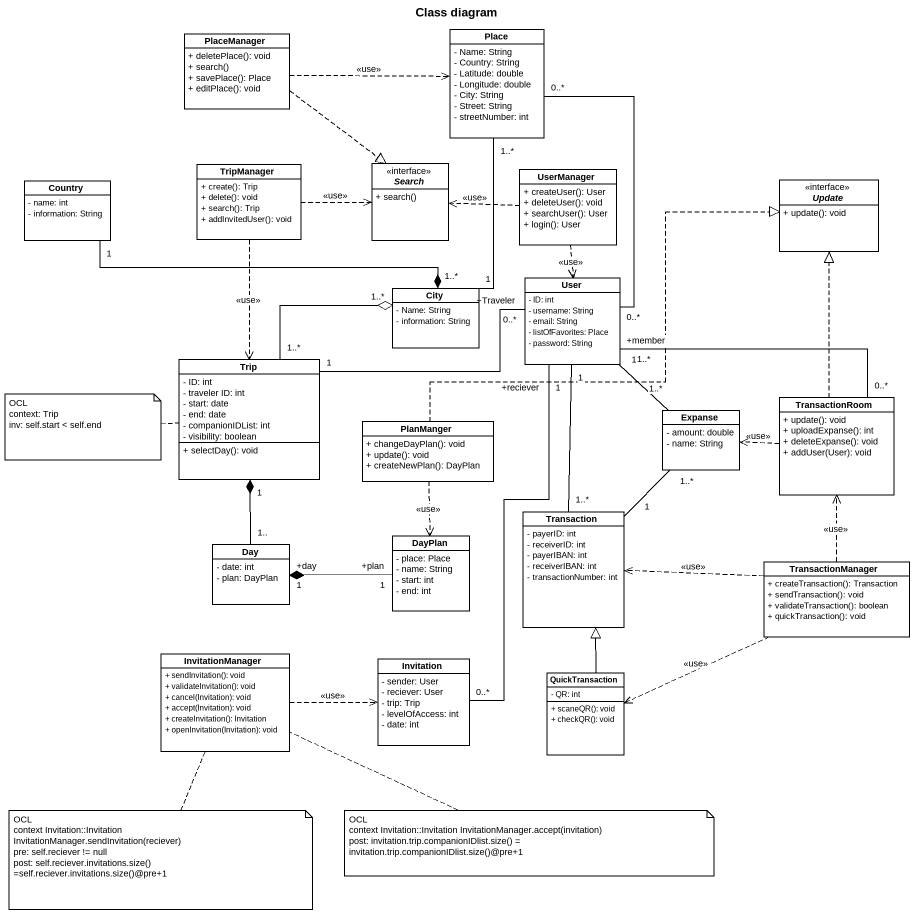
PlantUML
@startuml
title Class diagram
hide circle
hide empty members
skinparam classAttributeIconSize 0
class PlaceManager {
  + deletePlace(): void
  + search()
  + savePlace(): Place
  + editPlace(): void
}
class Place {
  - Name: String
  - Country: String
  - Latitude: double
  - Longitude: double
  - City: String
  - Street: String
  - streetNumber: int
}
class TripManager {
  + create(): Trip
  + delete(): void
  + search(): Trip
  + addInvitedUser(): void
}
interface Search {
  + search()
}
class Country {
  - name: int
  - information: String
}
class UserManager {
  + createUser(): User
  + deleteUser(): void
  + searchUser(): User
  + login(): User
}
interface Update {
  + update(): void
}
class User {
  - ID: int
  - username: String
  - email: String
  - listOfFavorites: Place
  - password: String
}
class City {
  - Name: String
  - information: String
}
class Trip {
  - ID: int
  - traveler ID: int
  - start: date
  - end: date
  - companionIDList: int
  - visibility: boolean
  + selectDay(): void
}
class TransactionRoom {
  + update(): void
  + uploadExpanse(): int
  + deleteExpanse(): void
  + addUser(User): void
}
class PlanManger {
  + changeDayPlan(): void
  + update(): void
  + createNewPlan(): DayPlan
}
class Expanse {
  - amount: double
  - name: String
}
class Transaction {
  - payerID: int
  - receiverID: int
  - payerIBAN: int
  - receiverIBAN: int
  - transactionNumber: int
}
class Day {
  - date: int
  - plan: DayPlan
}
class DayPlan {
  - place: Place
  - name: String
  - start: int
  - end: int
}
class TransactionManager {
  + createTransaction(): Transaction
  + sendTransaction(): void
  + validateTransaction(): boolean
  + quickTransaction(): void
}
class InvitationManager {
  + sendInvitation(): void
  + validateInvitation(): void
  + cancel(Invitation): void
  + accept(Invitation): void
  + createInvitation(): Invitation
  + openInvitation(Invitation): void
}
class Invitation {
  - sender: User
  - reciever: User
  - trip: Trip
  - levelOfAccess: int
  - date: int
}
class QuickTransaction {
  - QR: int
  + scaneQR(): void
  + checkQR(): void
}
PlaceManager .right.> Place : <<use>>
PlaceManager ..|> Search
Place "0..*" -- "0..*" User
TripManager .right.> Search : <<use>>
TripManager ..> Trip : <<use>>
Country "1" -right-* "1..*" City
UserManager .left.> Search : <<use>>
UserManager ..> User : <<use>>
User "+Traveler\n0..*" -left- "1" Trip
User "1" -- "1..*" Expanse
User "1" -- "1..*" Transaction
User "+reciever\n1" -- "0..*" Invitation
City "1" -up- "1..*" Place
Trip "1..*" -right-o "1..*" City
TransactionRoom .up.|> Update
TransactionRoom "0..*" -left- "+member\n1..*" User
TransactionRoom .left.> Expanse : <<use>>
PlanManger .right.|> Update
PlanManger ..> DayPlan : <<use>>
Transaction "1" -up- "1..*" Expanse
Day "1.." -up-* "1" Trip
DayPlan "+plan\n1" -left-* "+day\n1" Day
TransactionManager .up.> TransactionRoom : <<use>>
TransactionManager .left.> Transaction : <<use>>
TransactionManager .left.> QuickTransaction : <<use>>
InvitationManager .right.> Invitation : <<use>>
QuickTransaction -up-|> Transaction
note left of Trip
  OCL
  context: Trip
  inv: self.start < self.end
end note
note bottom of InvitationManager
  OCL
  context Invitation::Invitation InvitationManager.sendInvitation(reciever)
  pre: self.reciever != null
  post: self.reciever.invitations.size() =self.reciever.invitations.size()@pre+1
end note
note right of InvitationManager
  OCL
  context Invitation::Invitation InvitationManager.accept(invitation)
  post: invitation.trip.companionIDlist.size() = invitation.trip.companionIDlist.size()@pre+1
end note
@enduml
